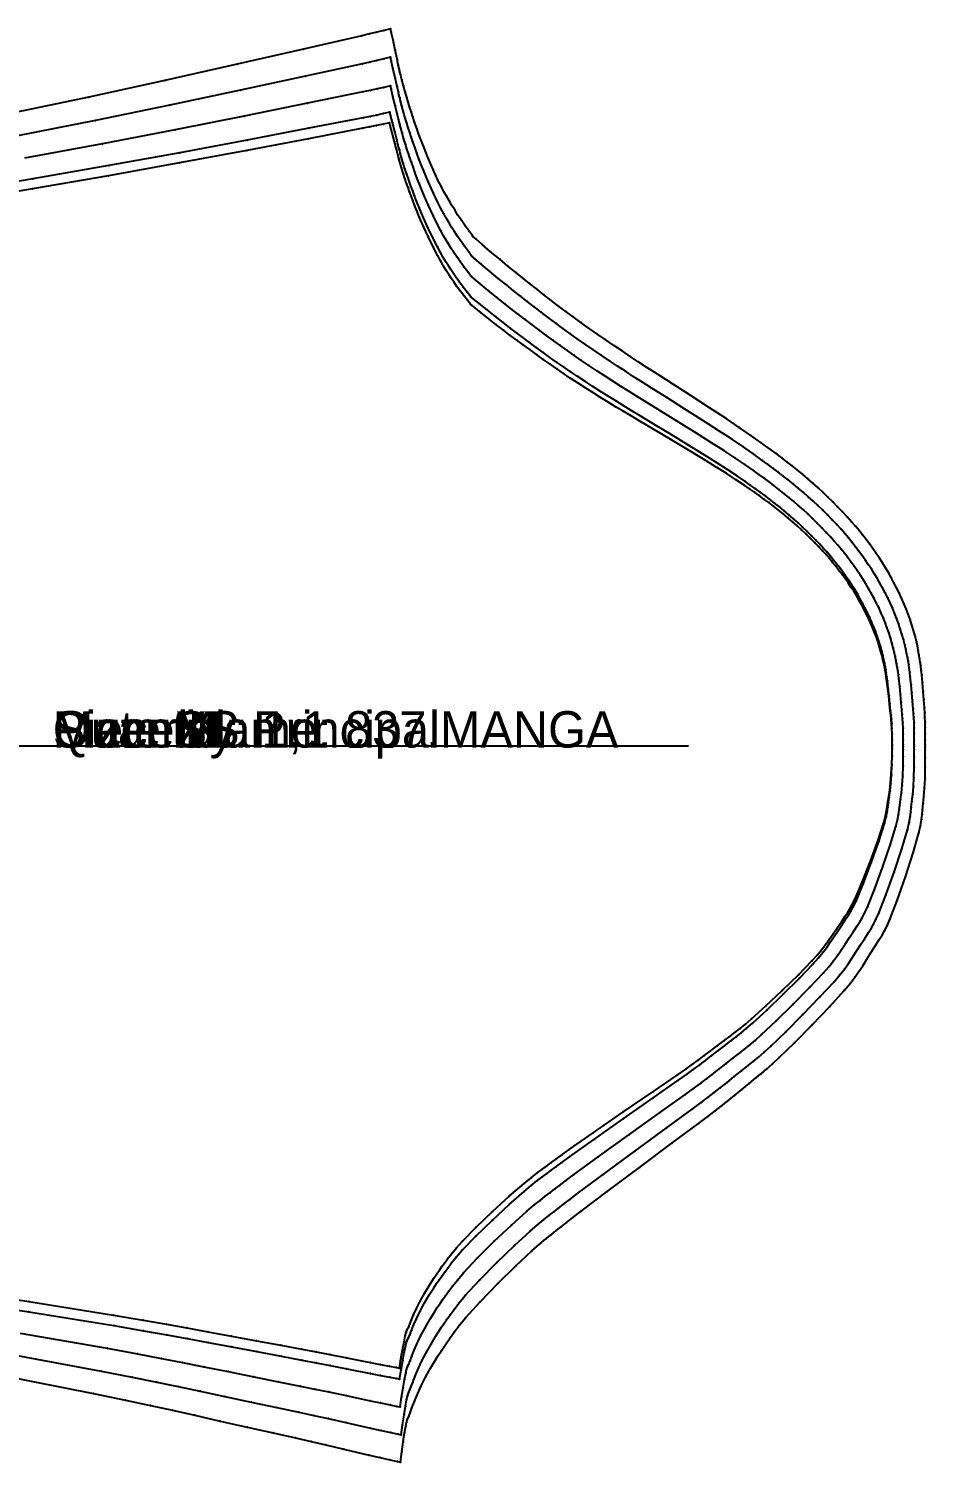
# Model space of a CAD drawing. Extents: x 50 to 2594, y 47 to 2136.
# Drawn here: x 2306.9 to 2553.1, y 680.1 to 1074 of the extents above; entities that cross this region are included whole.
import ezdxf

# ---------------------------------------------------------------- set-up
doc = ezdxf.new("R2010")
doc.units = 0

# ---------------------------------------------------------------- blocks, each defined once
blk = doc.blocks.new('837.MANGA_XS')
at = {"layer": '1'}
blk.add_lwpolyline([(2278.139, 728.757), (2306.879, 724.281), (2330.167, 720.546), (2338.339, 719.177), (2344.75, 718.055), (2350.342, 717.035), (2356.053, 715.973), (2362.553, 714.767), (2369.457, 713.49), (2376.109, 712.257), (2381.856, 711.184), (2385.79, 710.438), (2389.577, 709.705), (2394.209, 708.799), (2400.678, 707.534), (2403.422, 706.998), (2406.001, 706.494), (2407.915, 706.121), (2408.664, 705.975), (2409.113, 708.547), (2409.551, 711.017), (2409.955, 713.183), (2410.302, 714.844), (2410.534, 715.74), (2410.735, 716.315), (2410.928, 716.734), (2411.136, 717.155), (2411.518, 718.041), (2411.996, 719.224), (2412.582, 720.634), (2413.283, 722.2), (2414.399, 724.419), (2415.642, 726.662), (2416.919, 728.8), (2418.133, 730.705), (2418.926, 731.878), (2419.663, 732.921), (2420.37, 733.892), (2421.073, 734.848), (2421.985, 736.087), (2423.036, 737.459), (2424.33, 739.03), (2425.971, 740.867), (2429.739, 744.72), (2434.235, 749.016), (2438.834, 753.205), (2442.914, 756.736), (2444.827, 758.295), (2446.437, 759.544), (2447.824, 760.576), (2449.068, 761.486), (2450.266, 762.374), (2451.587, 763.353), (2453.217, 764.544), (2455.344, 766.065), (2461.909, 770.649), (2470.075, 776.278), (2478.278, 781.913), (2484.954, 786.517), (2487.31, 788.161), (2489.147, 789.466), (2490.72, 790.61), (2492.286, 791.773), (2494.036, 793.087), (2495.907, 794.499), (2497.769, 795.906), (2499.496, 797.207), (2500.895, 798.261), (2502.239, 799.301), (2503.692, 800.483), (2505.42, 801.969), (2509.306, 805.49), (2513.823, 809.749), (2518.271, 814.09), (2521.951, 817.859), (2523.498, 819.563), (2524.711, 821.013), (2525.743, 822.366), (2526.745, 823.776), (2527.835, 825.352), (2528.969, 827.014), (2530.067, 828.632), (2531.051, 830.079), (2531.762, 831.131), (2532.411, 832.16), (2533.075, 833.359), (2533.836, 834.924), (2535.795, 839.502), (2538.041, 845.252), (2540.157, 851.094), (2541.723, 855.947), (2542.194, 857.73), (2542.49, 859.15), (2542.685, 860.372), (2542.851, 861.56), (2543.077, 863.071), (2543.33, 864.809), (2543.575, 866.823), (2543.78, 869.167), (2543.92, 871.815), (2544.002, 874.337), (2544.04, 876.224), (2544.05, 876.967), (2544.041, 877.445), (2544.015, 878.643), (2543.974, 880.211), (2543.916, 881.797), (2543.843, 883.13), (2543.752, 884.277), (2543.642, 885.385), (2543.509, 886.602), (2543.302, 888.499), (2543.068, 890.619), (2542.82, 892.751), (2542.574, 894.685), (2542.406, 895.842), (2542.24, 896.856), (2542.07, 897.788), (2541.89, 898.701), (2541.692, 899.659), (2541.471, 900.66), (2541.223, 901.704), (2540.94, 902.79), (2540.564, 904.098), (2540.141, 905.441), (2539.678, 906.798), (2539.182, 908.144), (2538.657, 909.463), (2538.105, 910.756), (2537.524, 912.031), (2536.914, 913.293), (2536.271, 914.551), (2535.601, 915.799), (2534.904, 917.034), (2534.184, 918.252), (2533.447, 919.444), (2532.688, 920.618), (2531.905, 921.777), (2531.098, 922.925), (2530.264, 924.067), (2529.408, 925.197), (2528.536, 926.308), (2527.652, 927.397), (2526.76, 928.461), (2525.848, 929.51), (2524.906, 930.557), (2523.92, 931.616), (2522.784, 932.793), (2521.599, 933.982), (2520.378, 935.167), (2519.14, 936.331), (2517.9, 937.458), (2516.651, 938.556), (2515.386, 939.632), (2514.098, 940.695), (2512.781, 941.751), (2511.45, 942.792), (2510.118, 943.808), (2508.802, 944.791), (2507.51, 945.736), (2506.202, 946.67), (2504.833, 947.623), (2503.357, 948.628), (2501.027, 950.175), (2498.391, 951.882), (2495.447, 953.743), (2492.192, 955.756), (2487.778, 958.428), (2483.192, 961.162), (2478.74, 963.796), (2474.73, 966.166), (2472.291, 967.615), (2470.107, 968.924), (2468.06, 970.164), (2466.029, 971.409), (2463.937, 972.707), (2461.791, 974.054), (2459.641, 975.423), (2457.536, 976.786), (2455.611, 978.054), (2453.742, 979.311), (2451.899, 980.572), (2450.054, 981.856), (2448.183, 983.177), (2446.31, 984.516), (2444.462, 985.849), (2442.666, 987.155), (2440.904, 988.447), (2439.128, 989.764), (2437.246, 991.186), (2435.162, 992.789), (2432.863, 994.583), (2430.693, 996.293), (2429.078, 997.572), (2428.445, 998.075), (2428.143, 998.451), (2427.377, 999.414), (2426.357, 1000.715), (2425.292, 1002.108), (2424.398, 1003.329), (2423.614, 1004.448), (2422.904, 1005.504), (2422.23, 1006.536), (2421.525, 1007.634), (2420.799, 1008.807), (2420.032, 1010.114), (2419.204, 1011.614), (2417.918, 1014.121), (2416.575, 1016.902), (2415.28, 1019.724), (2414.135, 1022.353), (2413.449, 1024.024), (2412.865, 1025.516), (2412.354, 1026.874), (2411.884, 1028.142), (2411.475, 1029.243), (2411.065, 1030.359), (2410.644, 1031.543), (2410.204, 1032.846), (2409.728, 1034.337), (2409.273, 1035.817), (2408.889, 1037.092), (2408.63, 1037.967), (2408.529, 1038.313), (2408.433, 1038.675), (2408.248, 1039.395), (2407.882, 1040.816), (2407.317, 1042.991), (2406.685, 1045.421), (2406.171, 1047.398), (2405.958, 1048.214), (2404.228, 1047.817), (2402.421, 1047.435), (2400.542, 1047.058), (2398.601, 1046.68), (2383.719, 1043.81), (2366.745, 1040.587), (2348.252, 1037.151), (2328.81, 1033.645), (2307.949, 1030.019), (2287.487, 1026.578)], dxfattribs=at)
at = {"layer": '2'}
for p in [(2405.958, 1048.214), (2428.445, 998.075), (2544.05, 876.967), (2408.664, 705.975)]:
    blk.add_point(p, dxfattribs=at)
at = {"layer": '3'}
for p in [(2398.601, 1046.68), (2400.542, 1047.058), (2402.421, 1047.435), (2404.228, 1047.817), (2406.171, 1047.398), (2406.685, 1045.421), (2366.745, 1040.587), (2383.719, 1043.81), (2407.317, 1042.991), (2407.882, 1040.816), (2348.252, 1037.151), (2408.248, 1039.395), (2408.433, 1038.675), (2408.529, 1038.313), (2408.63, 1037.967), (2408.889, 1037.092), (2328.81, 1033.645), (2409.273, 1035.817), (2409.728, 1034.337), (2410.204, 1032.846), (2307.949, 1030.019), (2410.644, 1031.543), (2411.065, 1030.359), (2411.475, 1029.243), (2411.884, 1028.142), (2412.354, 1026.874), (2412.865, 1025.516), (2413.449, 1024.024), (2414.135, 1022.353), (2415.28, 1019.724), (2416.575, 1016.902), (2417.918, 1014.121), (2419.204, 1011.614), (2420.032, 1010.114), (2420.799, 1008.807), (2421.525, 1007.634), (2422.23, 1006.536), (2422.904, 1005.504), (2423.614, 1004.448), (2424.398, 1003.329), (2425.292, 1002.108), (2426.357, 1000.715), (2427.377, 999.414), (2428.143, 998.451), (2429.078, 997.572), (2430.693, 996.293), (2432.863, 994.583), (2435.162, 992.789), (2437.246, 991.186), (2439.128, 989.764), (2440.904, 988.447), (2442.666, 987.155), (2444.462, 985.849), (2446.31, 984.516), (2448.183, 983.177), (2450.054, 981.856), (2451.899, 980.572), (2453.742, 979.311), (2455.611, 978.054), (2457.536, 976.786), (2459.641, 975.423), (2461.791, 974.054), (2463.937, 972.707), (2466.029, 971.409), (2468.06, 970.164), (2470.107, 968.924), (2472.291, 967.615), (2474.73, 966.166), (2478.74, 963.796), (2483.192, 961.162), (2487.778, 958.428), (2492.192, 955.756), (2495.447, 953.743), (2498.391, 951.882), (2501.027, 950.175), (2503.357, 948.628), (2504.833, 947.623), (2506.202, 946.67), (2507.51, 945.736), (2508.802, 944.791), (2510.118, 943.808), (2511.45, 942.792), (2512.781, 941.751), (2514.098, 940.695), (2515.386, 939.632), (2516.651, 938.556), (2517.9, 937.458), (2519.14, 936.331), (2520.378, 935.167), (2521.599, 933.982), (2522.784, 932.793), (2523.92, 931.616), (2524.906, 930.557), (2525.848, 929.51), (2526.76, 928.461), (2527.652, 927.397), (2528.536, 926.308), (2529.408, 925.197), (2530.264, 924.067), (2531.098, 922.925), (2531.905, 921.777), (2532.688, 920.618), (2533.447, 919.444), (2534.184, 918.252), (2534.904, 917.034), (2535.601, 915.799), (2536.271, 914.551), (2536.914, 913.293), (2537.524, 912.031), (2538.105, 910.756), (2538.657, 909.463), (2539.182, 908.144), (2539.678, 906.798), (2540.141, 905.441), (2540.564, 904.098), (2540.94, 902.79), (2541.223, 901.704), (2541.471, 900.66), (2541.692, 899.659), (2541.89, 898.701), (2542.07, 897.788), (2542.24, 896.856), (2542.406, 895.842), (2542.574, 894.685), (2542.82, 892.751), (2543.068, 890.619), (2543.302, 888.499), (2543.509, 886.602), (2543.642, 885.385), (2543.752, 884.277), (2543.843, 883.13), (2543.916, 881.797), (2543.974, 880.211), (2544.015, 878.643), (2544.04, 876.224), (2544.041, 877.445), (2543.92, 871.815), (2544.002, 874.337), (2543.575, 866.823), (2543.78, 869.167), (2543.077, 863.071), (2543.33, 864.809), (2542.49, 859.15), (2542.685, 860.372), (2542.851, 861.56), (2541.723, 855.947), (2542.194, 857.73), (2540.157, 851.094), (2538.041, 845.252), (2535.795, 839.502), (2532.411, 832.16), (2533.075, 833.359), (2533.836, 834.924), (2530.067, 828.632), (2531.051, 830.079), (2531.762, 831.131), (2526.745, 823.776), (2527.835, 825.352), (2528.969, 827.014), (2523.498, 819.563), (2524.711, 821.013), (2525.743, 822.366), (2521.951, 817.859), (2518.271, 814.09), (2513.823, 809.749), (2509.306, 805.49), (2503.692, 800.483), (2505.42, 801.969), (2497.769, 795.906), (2499.496, 797.207), (2500.895, 798.261), (2502.239, 799.301), (2494.036, 793.087), (2495.907, 794.499), (2487.31, 788.161), (2489.147, 789.466), (2490.72, 790.61), (2492.286, 791.773), (2484.954, 786.517), (2478.278, 781.913), (2470.075, 776.278), (2461.909, 770.649), (2453.217, 764.544), (2455.344, 766.065), (2447.824, 760.576), (2449.068, 761.486), (2450.266, 762.374), (2451.587, 763.353), (2442.914, 756.736), (2444.827, 758.295), (2446.437, 759.544), (2438.834, 753.205), (2434.235, 749.016), (2429.739, 744.72), (2425.971, 740.867), (2423.036, 737.459), (2424.33, 739.03), (2419.663, 732.921), (2420.37, 733.892), (2421.073, 734.848), (2421.985, 736.087), (2418.133, 730.705), (2418.926, 731.878), (2415.642, 726.662), (2416.919, 728.8), (2306.879, 724.281), (2413.283, 722.2), (2414.399, 724.419), (2330.167, 720.546), (2338.339, 719.177), (2344.75, 718.055), (2350.342, 717.035), (2411.136, 717.155), (2411.518, 718.041), (2411.996, 719.224), (2412.582, 720.634), (2356.053, 715.973), (2362.553, 714.767), (2369.457, 713.49), (2409.955, 713.183), (2410.302, 714.844), (2410.534, 715.74), (2410.735, 716.315), (2410.928, 716.734), (2376.109, 712.257), (2381.856, 711.184), (2385.79, 710.438), (2389.577, 709.705), (2409.551, 711.017), (2394.209, 708.799), (2400.678, 707.534), (2403.422, 706.998), (2406.001, 706.494), (2407.915, 706.121), (2409.113, 708.547)]:
    blk.add_point(p, dxfattribs=at)
at = {"layer": '4'}
for p in [(2428.445, 998.075, 5), (2544.05, 876.967, 5)]:
    blk.add_point(p, dxfattribs=at)
at = {"layer": '7'}
blk.add_line((2140.733, 877), (2486.433, 877), dxfattribs=at)
at = {"layer": '1'}
for s in ['Size: XS', 'Quantity: 1,1', 'Piece Name: 837.MANGA', 'Material: Principal']:
    blk.add_text(s, height=10, dxfattribs=at).set_placement((2313.5, 876.5))
blk = doc.blocks.new('837.MANGA_S')
at = {"layer": '1'}
blk.add_lwpolyline([(2278.187, 725.956), (2306.934, 721.43), (2330.228, 717.655), (2338.402, 716.272), (2344.816, 715.138), (2350.408, 714.109), (2356.121, 713.036), (2362.622, 711.819), (2369.527, 710.53), (2376.181, 709.286), (2381.93, 708.203), (2385.864, 707.449), (2389.652, 706.71), (2394.284, 705.796), (2400.755, 704.519), (2403.499, 703.978), (2406.079, 703.47), (2407.993, 703.093), (2408.743, 702.946), (2409.174, 705.549), (2409.595, 708.048), (2409.984, 710.24), (2410.32, 711.922), (2410.547, 712.829), (2410.745, 713.412), (2410.936, 713.836), (2411.143, 714.264), (2411.521, 715.163), (2411.994, 716.362), (2412.574, 717.792), (2413.269, 719.38), (2414.376, 721.632), (2415.614, 723.909), (2416.885, 726.081), (2418.095, 728.016), (2418.886, 729.208), (2419.621, 730.268), (2420.327, 731.255), (2421.03, 732.227), (2421.941, 733.488), (2422.991, 734.883), (2424.284, 736.482), (2425.926, 738.352), (2429.7, 742.277), (2434.205, 746.657), (2438.816, 750.93), (2442.908, 754.533), (2444.827, 756.125), (2446.443, 757.401), (2447.836, 758.456), (2449.084, 759.387), (2450.287, 760.294), (2451.613, 761.295), (2453.25, 762.512), (2455.386, 764.068), (2461.98, 768.756), (2470.181, 774.514), (2478.42, 780.28), (2485.127, 784.989), (2487.492, 786.671), (2489.337, 788.006), (2490.917, 789.175), (2492.489, 790.364), (2494.246, 791.707), (2496.124, 793.15), (2497.993, 794.588), (2499.726, 795.918), (2501.131, 796.995), (2502.48, 798.057), (2503.938, 799.264), (2505.671, 800.78), (2509.567, 804.372), (2514.093, 808.714), (2518.55, 813.14), (2522.236, 816.98), (2523.785, 818.714), (2524.997, 820.191), (2526.028, 821.566), (2527.028, 823), (2528.115, 824.602), (2529.247, 826.29), (2530.343, 827.935), (2531.324, 829.406), (2532.034, 830.475), (2532.68, 831.52), (2533.341, 832.737), (2534.096, 834.325), (2536.035, 838.968), (2538.255, 844.798), (2540.342, 850.719), (2541.883, 855.636), (2542.342, 857.442), (2542.63, 858.879), (2542.816, 860.115), (2542.973, 861.317), (2543.189, 862.846), (2543.429, 864.604), (2543.659, 866.641), (2543.846, 869.012), (2543.965, 871.688), (2544.026, 874.237), (2544.048, 876.144), (2544.051, 876.895), (2544.046, 877.377), (2544.031, 878.589), (2544.003, 880.174), (2543.959, 881.776), (2543.897, 883.124), (2543.816, 884.284), (2543.714, 885.405), (2543.591, 886.636), (2543.399, 888.555), (2543.181, 890.699), (2542.95, 892.855), (2542.718, 894.812), (2542.559, 895.982), (2542.4, 897.009), (2542.237, 897.952), (2542.064, 898.876), (2541.872, 899.846), (2541.658, 900.86), (2541.416, 901.917), (2541.14, 903.017), (2540.772, 904.342), (2540.357, 905.703), (2539.901, 907.078), (2539.411, 908.443), (2538.893, 909.781), (2538.347, 911.092), (2537.771, 912.386), (2537.166, 913.666), (2536.528, 914.943), (2535.861, 916.211), (2535.169, 917.465), (2534.452, 918.702), (2533.718, 919.913), (2532.961, 921.106), (2532.181, 922.285), (2531.376, 923.452), (2530.543, 924.614), (2529.688, 925.763), (2528.817, 926.894), (2527.933, 928.002), (2527.041, 929.085), (2526.13, 930.153), (2525.187, 931.22), (2524.2, 932.298), (2523.063, 933.498), (2521.876, 934.711), (2520.653, 935.919), (2519.413, 937.106), (2518.17, 938.256), (2516.917, 939.377), (2515.649, 940.476), (2514.357, 941.561), (2513.036, 942.64), (2511.7, 943.704), (2510.363, 944.743), (2509.042, 945.748), (2507.745, 946.715), (2506.432, 947.67), (2505.057, 948.646), (2503.574, 949.674), (2501.234, 951.259), (2498.585, 953.007), (2495.627, 954.914), (2492.356, 956.978), (2487.92, 959.717), (2483.31, 962.521), (2478.835, 965.223), (2474.804, 967.654), (2472.352, 969.14), (2470.157, 970.482), (2468.099, 971.754), (2466.059, 973.03), (2463.956, 974.36), (2461.8, 975.741), (2459.64, 977.143), (2457.524, 978.539), (2455.591, 979.839), (2453.713, 981.125), (2451.862, 982.417), (2450.01, 983.731), (2448.131, 985.082), (2446.25, 986.452), (2444.395, 987.816), (2442.592, 989.151), (2440.822, 990.472), (2439.04, 991.82), (2437.151, 993.273), (2435.059, 994.911), (2432.752, 996.746), (2430.575, 998.493), (2428.955, 999.8), (2428.32, 1000.314), (2428.018, 1000.696), (2427.253, 1001.673), (2426.235, 1002.996), (2425.173, 1004.41), (2424.28, 1005.65), (2423.499, 1006.786), (2422.792, 1007.858), (2422.121, 1008.904), (2421.419, 1010.019), (2420.696, 1011.209), (2419.933, 1012.534), (2419.111, 1014.055), (2417.834, 1016.596), (2416.503, 1019.414), (2415.22, 1022.272), (2414.088, 1024.935), (2413.41, 1026.627), (2412.834, 1028.138), (2412.329, 1029.513), (2411.866, 1030.797), (2411.463, 1031.911), (2411.058, 1033.04), (2410.645, 1034.238), (2410.212, 1035.558), (2409.744, 1037.066), (2409.297, 1038.563), (2408.921, 1039.853), (2408.667, 1040.739), (2408.569, 1041.089), (2408.474, 1041.455), (2408.294, 1042.183), (2407.936, 1043.62), (2407.386, 1045.819), (2406.769, 1048.277), (2406.266, 1050.276), (2406.059, 1051.102), (2404.329, 1050.703), (2402.52, 1050.318), (2400.642, 1049.939), (2398.7, 1049.558), (2383.813, 1046.669), (2366.834, 1043.423), (2348.334, 1039.964), (2328.886, 1036.432), (2308.019, 1032.78), (2287.549, 1029.313)], dxfattribs=at)
at = {"layer": '2'}
for p in [(2406.059, 1051.102), (2428.32, 1000.314), (2544.051, 876.895), (2408.743, 702.946)]:
    blk.add_point(p, dxfattribs=at)
at = {"layer": '3'}
for p in [(2398.7, 1049.558), (2400.642, 1049.939), (2402.52, 1050.318), (2404.329, 1050.703), (2406.266, 1050.276), (2406.769, 1048.277), (2383.813, 1046.669), (2407.386, 1045.819), (2366.834, 1043.423), (2407.936, 1043.62), (2408.294, 1042.183), (2408.474, 1041.455), (2408.569, 1041.089), (2408.667, 1040.739), (2328.886, 1036.432), (2348.334, 1039.964), (2408.921, 1039.853), (2409.297, 1038.563), (2409.744, 1037.066), (2308.019, 1032.78), (2410.212, 1035.558), (2410.645, 1034.238), (2411.058, 1033.04), (2411.463, 1031.911), (2411.866, 1030.797), (2412.329, 1029.513), (2412.834, 1028.138), (2413.41, 1026.627), (2414.088, 1024.935), (2415.22, 1022.272), (2416.503, 1019.414), (2417.834, 1016.596), (2419.111, 1014.055), (2419.933, 1012.534), (2420.696, 1011.209), (2421.419, 1010.019), (2422.121, 1008.904), (2422.792, 1007.858), (2423.499, 1006.786), (2424.28, 1005.65), (2425.173, 1004.41), (2426.235, 1002.996), (2427.253, 1001.673), (2428.018, 1000.696), (2428.955, 999.8), (2430.575, 998.493), (2432.752, 996.746), (2435.059, 994.911), (2437.151, 993.273), (2439.04, 991.82), (2440.822, 990.472), (2442.592, 989.151), (2444.395, 987.816), (2446.25, 986.452), (2448.131, 985.082), (2450.01, 983.731), (2451.862, 982.417), (2453.713, 981.125), (2455.591, 979.839), (2457.524, 978.539), (2459.64, 977.143), (2461.8, 975.741), (2463.956, 974.36), (2466.059, 973.03), (2468.099, 971.754), (2470.157, 970.482), (2472.352, 969.14), (2474.804, 967.654), (2478.835, 965.223), (2483.31, 962.521), (2487.92, 959.717), (2492.356, 956.978), (2495.627, 954.914), (2498.585, 953.007), (2501.234, 951.259), (2503.574, 949.674), (2505.057, 948.646), (2506.432, 947.67), (2507.745, 946.715), (2509.042, 945.748), (2510.363, 944.743), (2511.7, 943.704), (2513.036, 942.64), (2514.357, 941.561), (2515.649, 940.476), (2516.917, 939.377), (2518.17, 938.256), (2519.413, 937.106), (2520.653, 935.919), (2521.876, 934.711), (2523.063, 933.498), (2524.2, 932.298), (2525.187, 931.22), (2526.13, 930.153), (2527.041, 929.085), (2527.933, 928.002), (2528.817, 926.894), (2529.688, 925.763), (2530.543, 924.614), (2531.376, 923.452), (2532.181, 922.285), (2532.961, 921.106), (2533.718, 919.913), (2534.452, 918.702), (2535.169, 917.465), (2535.861, 916.211), (2536.528, 914.943), (2537.166, 913.666), (2537.771, 912.386), (2538.347, 911.092), (2538.893, 909.781), (2539.411, 908.443), (2539.901, 907.078), (2540.357, 905.703), (2540.772, 904.342), (2541.14, 903.017), (2541.416, 901.917), (2541.658, 900.86), (2541.872, 899.846), (2542.064, 898.876), (2542.237, 897.952), (2542.4, 897.009), (2542.559, 895.982), (2542.718, 894.812), (2542.95, 892.855), (2543.181, 890.699), (2543.399, 888.555), (2543.591, 886.636), (2543.714, 885.405), (2543.816, 884.284), (2543.897, 883.124), (2543.959, 881.776), (2544.003, 880.174), (2544.031, 878.589), (2544.046, 877.377), (2544.048, 876.144), (2543.965, 871.688), (2544.026, 874.237), (2543.846, 869.012), (2543.189, 862.846), (2543.429, 864.604), (2543.659, 866.641), (2542.63, 858.879), (2542.816, 860.115), (2542.973, 861.317), (2541.883, 855.636), (2542.342, 857.442), (2540.342, 850.719), (2538.255, 844.798), (2536.035, 838.968), (2532.68, 831.52), (2533.341, 832.737), (2534.096, 834.325), (2530.343, 827.935), (2531.324, 829.406), (2532.034, 830.475), (2528.115, 824.602), (2529.247, 826.29), (2524.997, 820.191), (2526.028, 821.566), (2527.028, 823), (2522.236, 816.98), (2523.785, 818.714), (2518.55, 813.14), (2514.093, 808.714), (2509.567, 804.372), (2505.671, 800.78), (2499.726, 795.918), (2501.131, 796.995), (2502.48, 798.057), (2503.938, 799.264), (2496.124, 793.15), (2497.993, 794.588), (2489.337, 788.006), (2490.917, 789.175), (2492.489, 790.364), (2494.246, 791.707), (2485.127, 784.989), (2487.492, 786.671), (2478.42, 780.28), (2470.181, 774.514), (2461.98, 768.756), (2451.613, 761.295), (2453.25, 762.512), (2455.386, 764.068), (2446.443, 757.401), (2447.836, 758.456), (2449.084, 759.387), (2450.287, 760.294), (2442.908, 754.533), (2444.827, 756.125), (2438.816, 750.93), (2434.205, 746.657), (2429.7, 742.277), (2425.926, 738.352), (2421.941, 733.488), (2422.991, 734.883), (2424.284, 736.482), (2418.886, 729.208), (2419.621, 730.268), (2420.327, 731.255), (2421.03, 732.227), (2416.885, 726.081), (2418.095, 728.016), (2306.934, 721.43), (2414.376, 721.632), (2415.614, 723.909), (2330.228, 717.655), (2412.574, 717.792), (2413.269, 719.38), (2338.402, 716.272), (2344.816, 715.138), (2350.408, 714.109), (2410.745, 713.412), (2410.936, 713.836), (2411.143, 714.264), (2411.521, 715.163), (2411.994, 716.362), (2356.121, 713.036), (2362.622, 711.819), (2369.527, 710.53), (2376.181, 709.286), (2409.984, 710.24), (2410.32, 711.922), (2410.547, 712.829), (2381.93, 708.203), (2385.864, 707.449), (2389.652, 706.71), (2394.284, 705.796), (2409.174, 705.549), (2409.595, 708.048), (2400.755, 704.519), (2403.499, 703.978), (2406.079, 703.47), (2407.993, 703.093)]:
    blk.add_point(p, dxfattribs=at)
at = {"layer": '4'}
for p in [(2428.32, 1000.314, 5), (2544.051, 876.895, 5)]:
    blk.add_point(p, dxfattribs=at)
at = {"layer": '7'}
blk.add_line((2140.733, 877), (2486.433, 877), dxfattribs=at)
at = {"layer": '1'}
for s in ['Size: S', 'Quantity: 1,1', 'Piece Name: 837.MANGA', 'Material: Principal']:
    blk.add_text(s, height=10, dxfattribs=at).set_placement((2313.5, 876.5))
blk = doc.blocks.new('837.MANGA_M')
at = {"layer": '1'}
blk.add_lwpolyline([(2304.545, 715.598), (2328.42, 711.424), (2336.797, 709.899), (2343.369, 708.654), (2349.1, 707.525), (2354.953, 706.35), (2361.614, 705.018), (2368.689, 703.606), (2375.507, 702.243), (2381.397, 701.057), (2385.428, 700.233), (2389.309, 699.425), (2394.055, 698.427), (2400.684, 697.033), (2403.495, 696.443), (2406.138, 695.888), (2408.099, 695.477), (2408.867, 695.316), (2409.286, 698.015), (2409.695, 700.606), (2410.074, 702.879), (2410.403, 704.623), (2410.628, 705.564), (2410.827, 706.17), (2411.02, 706.612), (2411.23, 707.057), (2411.612, 707.99), (2412.089, 709.237), (2412.673, 710.723), (2413.376, 712.374), (2414.498, 714.717), (2415.754, 717.087), (2417.046, 719.348), (2418.278, 721.364), (2419.084, 722.607), (2419.834, 723.712), (2420.554, 724.741), (2421.271, 725.755), (2422.2, 727.069), (2423.272, 728.525), (2424.593, 730.193), (2426.273, 732.147), (2430.137, 736.25), (2434.753, 740.832), (2439.48, 745.304), (2443.676, 749.077), (2445.646, 750.745), (2447.305, 752.082), (2448.735, 753.189), (2450.017, 754.166), (2451.252, 755.118), (2452.614, 756.169), (2454.295, 757.446), (2456.489, 759.079), (2463.264, 764.003), (2471.691, 770.05), (2480.157, 776.106), (2487.048, 781.053), (2489.478, 782.819), (2491.373, 784.219), (2492.996, 785.447), (2494.61, 786.694), (2496.414, 788.104), (2498.342, 789.616), (2500.262, 791.125), (2502.042, 792.52), (2503.484, 793.65), (2504.869, 794.763), (2506.365, 796.029), (2508.143, 797.617), (2512.136, 801.376), (2516.775, 805.919), (2521.34, 810.547), (2525.114, 814.561), (2526.698, 816.373), (2527.938, 817.914), (2528.989, 819.349), (2530.01, 820.843), (2531.118, 822.514), (2532.271, 824.273), (2533.388, 825.987), (2534.388, 827.52), (2535.111, 828.635), (2535.768, 829.723), (2536.439, 830.99), (2537.204, 832.641), (2539.161, 837.468), (2541.396, 843.526), (2543.493, 849.676), (2545.035, 854.782), (2545.491, 856.656), (2545.773, 858.147), (2545.953, 859.429), (2546.103, 860.674), (2546.31, 862.259), (2546.539, 864.081), (2546.755, 866.192), (2546.923, 868.648), (2547.018, 871.419), (2547.053, 874.058), (2547.056, 876.032), (2547.051, 876.809), (2547.051, 877.309), (2547.049, 878.564), (2547.036, 880.205), (2547.008, 881.864), (2546.958, 883.261), (2546.886, 884.462), (2546.793, 885.624), (2546.678, 886.9), (2546.5, 888.889), (2546.297, 891.111), (2546.081, 893.346), (2545.861, 895.374), (2545.709, 896.588), (2545.556, 897.652), (2545.397, 898.631), (2545.227, 899.589), (2545.039, 900.596), (2544.828, 901.648), (2544.589, 902.744), (2544.315, 903.886), (2543.948, 905.263), (2543.533, 906.676), (2543.075, 908.104), (2542.583, 909.523), (2542.06, 910.913), (2541.509, 912.277), (2540.926, 913.622), (2540.313, 914.955), (2539.666, 916.284), (2538.989, 917.603), (2538.286, 918.909), (2537.557, 920.198), (2536.809, 921.459), (2536.038, 922.703), (2535.243, 923.931), (2534.422, 925.148), (2533.572, 926.36), (2532.699, 927.559), (2531.809, 928.739), (2530.906, 929.896), (2529.994, 931.026), (2529.062, 932.142), (2528.097, 933.257), (2527.086, 934.384), (2525.922, 935.638), (2524.705, 936.906), (2523.453, 938.17), (2522.18, 939.413), (2520.906, 940.616), (2519.621, 941.79), (2518.319, 942.942), (2516.993, 944.079), (2515.637, 945.21), (2514.265, 946.326), (2512.892, 947.416), (2511.535, 948.471), (2510.202, 949.485), (2508.852, 950.488), (2507.439, 951.513), (2505.915, 952.593), (2503.508, 954.259), (2500.785, 956.097), (2497.742, 958.104), (2494.378, 960.275), (2489.813, 963.158), (2485.07, 966.11), (2480.465, 968.955), (2476.318, 971.515), (2473.795, 973.08), (2471.537, 974.492), (2469.419, 975.831), (2467.32, 977.174), (2465.157, 978.574), (2462.94, 980.026), (2460.718, 981.501), (2458.542, 982.969), (2456.555, 984.335), (2454.624, 985.687), (2452.721, 987.044), (2450.817, 988.424), (2448.886, 989.843), (2446.953, 991.281), (2445.047, 992.713), (2443.194, 994.115), (2441.376, 995.502), (2439.545, 996.916), (2437.605, 998.44), (2435.456, 1000.159), (2433.087, 1002.083), (2430.851, 1003.915), (2429.188, 1005.285), (2428.535, 1005.824), (2428.23, 1006.221), (2427.454, 1007.236), (2426.421, 1008.608), (2425.345, 1010.076), (2424.441, 1011.363), (2423.651, 1012.541), (2422.936, 1013.652), (2422.257, 1014.737), (2421.548, 1015.892), (2420.818, 1017.125), (2420.048, 1018.497), (2419.22, 1020.072), (2417.936, 1022.701), (2416.599, 1025.617), (2415.312, 1028.573), (2414.179, 1031.327), (2413.501, 1033.076), (2412.925, 1034.637), (2412.422, 1036.058), (2411.96, 1037.384), (2411.558, 1038.535), (2411.156, 1039.702), (2410.744, 1040.94), (2410.314, 1042.303), (2409.85, 1043.86), (2409.408, 1045.406), (2409.036, 1046.738), (2408.785, 1047.652), (2408.688, 1048.014), (2408.595, 1048.392), (2408.417, 1049.143), (2408.066, 1050.626), (2407.526, 1052.895), (2406.92, 1055.431), (2406.426, 1057.495), (2406.222, 1058.347), (2404.45, 1057.917), (2402.597, 1057.502), (2400.672, 1057.091), (2398.683, 1056.678), (2383.429, 1053.543), (2366.031, 1050.018), (2347.073, 1046.256), (2327.143, 1042.41), (2305.756, 1038.423)], dxfattribs=at)
at = {"layer": '2'}
for p in [(2406.222, 1058.347), (2428.535, 1005.824), (2547.051, 876.809), (2408.867, 695.316)]:
    blk.add_point(p, dxfattribs=at)
at = {"layer": '3'}
for p in [(2398.683, 1056.678), (2400.672, 1057.091), (2402.597, 1057.502), (2404.45, 1057.917), (2406.426, 1057.495), (2383.429, 1053.543), (2406.92, 1055.431), (2407.526, 1052.895), (2366.031, 1050.018), (2408.066, 1050.626), (2408.417, 1049.143), (2408.595, 1048.392), (2408.688, 1048.014), (2347.073, 1046.256), (2408.785, 1047.652), (2409.036, 1046.738), (2409.408, 1045.406), (2327.143, 1042.41), (2409.85, 1043.86), (2410.314, 1042.303), (2410.744, 1040.94), (2411.156, 1039.702), (2411.558, 1038.535), (2411.96, 1037.384), (2412.422, 1036.058), (2412.925, 1034.637), (2413.501, 1033.076), (2414.179, 1031.327), (2415.312, 1028.573), (2416.599, 1025.617), (2417.936, 1022.701), (2419.22, 1020.072), (2420.048, 1018.497), (2420.818, 1017.125), (2421.548, 1015.892), (2422.257, 1014.737), (2422.936, 1013.652), (2423.651, 1012.541), (2424.441, 1011.363), (2425.345, 1010.076), (2426.421, 1008.608), (2427.454, 1007.236), (2428.23, 1006.221), (2429.188, 1005.285), (2430.851, 1003.915), (2433.087, 1002.083), (2435.456, 1000.159), (2437.605, 998.44), (2439.545, 996.916), (2441.376, 995.502), (2443.194, 994.115), (2445.047, 992.713), (2446.953, 991.281), (2448.886, 989.843), (2450.817, 988.424), (2452.721, 987.044), (2454.624, 985.687), (2456.555, 984.335), (2458.542, 982.969), (2460.718, 981.501), (2462.94, 980.026), (2465.157, 978.574), (2467.32, 977.174), (2469.419, 975.831), (2471.537, 974.492), (2473.795, 973.08), (2476.318, 971.515), (2480.465, 968.955), (2485.07, 966.11), (2489.813, 963.158), (2494.378, 960.275), (2497.742, 958.104), (2500.785, 956.097), (2503.508, 954.259), (2505.915, 952.593), (2507.439, 951.513), (2508.852, 950.488), (2510.202, 949.485), (2511.535, 948.471), (2512.892, 947.416), (2514.265, 946.326), (2515.637, 945.21), (2516.993, 944.079), (2518.319, 942.942), (2519.621, 941.79), (2520.906, 940.616), (2522.18, 939.413), (2523.453, 938.17), (2524.705, 936.906), (2525.922, 935.638), (2527.086, 934.384), (2528.097, 933.257), (2529.062, 932.142), (2529.994, 931.026), (2530.906, 929.896), (2531.809, 928.739), (2532.699, 927.559), (2533.572, 926.36), (2534.422, 925.148), (2535.243, 923.931), (2536.038, 922.703), (2536.809, 921.459), (2537.557, 920.198), (2538.286, 918.909), (2538.989, 917.603), (2539.666, 916.284), (2540.313, 914.955), (2540.926, 913.622), (2541.509, 912.277), (2542.06, 910.913), (2542.583, 909.523), (2543.075, 908.104), (2543.533, 906.676), (2543.948, 905.263), (2544.315, 903.886), (2544.589, 902.744), (2544.828, 901.648), (2545.039, 900.596), (2545.227, 899.589), (2545.397, 898.631), (2545.556, 897.652), (2545.709, 896.588), (2545.861, 895.374), (2546.081, 893.346), (2546.297, 891.111), (2546.5, 888.889), (2546.678, 886.9), (2546.793, 885.624), (2546.886, 884.462), (2546.958, 883.261), (2547.008, 881.864), (2547.036, 880.205), (2547.049, 878.564), (2547.051, 877.309), (2547.056, 876.032), (2547.018, 871.419), (2547.053, 874.058), (2546.923, 868.648), (2546.539, 864.081), (2546.755, 866.192), (2545.953, 859.429), (2546.103, 860.674), (2546.31, 862.259), (2545.491, 856.656), (2545.773, 858.147), (2545.035, 854.782), (2543.493, 849.676), (2541.396, 843.526), (2539.161, 837.468), (2537.204, 832.641), (2534.388, 827.52), (2535.111, 828.635), (2535.768, 829.723), (2536.439, 830.99), (2532.271, 824.273), (2533.388, 825.987), (2530.01, 820.843), (2531.118, 822.514), (2526.698, 816.373), (2527.938, 817.914), (2528.989, 819.349), (2525.114, 814.561), (2521.34, 810.547), (2516.775, 805.919), (2512.136, 801.376), (2506.365, 796.029), (2508.143, 797.617), (2502.042, 792.52), (2503.484, 793.65), (2504.869, 794.763), (2496.414, 788.104), (2498.342, 789.616), (2500.262, 791.125), (2491.373, 784.219), (2492.996, 785.447), (2494.61, 786.694), (2487.048, 781.053), (2489.478, 782.819), (2480.157, 776.106), (2471.691, 770.05), (2463.264, 764.003), (2454.295, 757.446), (2456.489, 759.079), (2448.735, 753.189), (2450.017, 754.166), (2451.252, 755.118), (2452.614, 756.169), (2443.676, 749.077), (2445.646, 750.745), (2447.305, 752.082), (2439.48, 745.304), (2434.753, 740.832), (2430.137, 736.25), (2424.593, 730.193), (2426.273, 732.147), (2421.271, 725.755), (2422.2, 727.069), (2423.272, 728.525), (2418.278, 721.364), (2419.084, 722.607), (2419.834, 723.712), (2420.554, 724.741), (2415.754, 717.087), (2417.046, 719.348), (2414.498, 714.717), (2328.42, 711.424), (2336.797, 709.899), (2412.089, 709.237), (2412.673, 710.723), (2413.376, 712.374), (2343.369, 708.654), (2349.1, 707.525), (2354.953, 706.35), (2410.628, 705.564), (2410.827, 706.17), (2411.02, 706.612), (2411.23, 707.057), (2411.612, 707.99), (2361.614, 705.018), (2368.689, 703.606), (2375.507, 702.243), (2410.074, 702.879), (2410.403, 704.623), (2381.397, 701.057), (2385.428, 700.233), (2389.309, 699.425), (2394.055, 698.427), (2409.286, 698.015), (2409.695, 700.606), (2400.684, 697.033), (2403.495, 696.443), (2406.138, 695.888), (2408.099, 695.477)]:
    blk.add_point(p, dxfattribs=at)
at = {"layer": '4'}
for p in [(2428.535, 1005.824, 5), (2547.051, 876.809, 5)]:
    blk.add_point(p, dxfattribs=at)
at = {"layer": '7'}
blk.add_line((2134.546, 877), (2488.122, 877), dxfattribs=at)
at = {"layer": '1'}
for s in ['Size: M', 'Quantity: 1,1', 'Piece Name: 837.MANGA', 'Material: Principal']:
    blk.add_text(s, height=10, dxfattribs=at).set_placement((2313.5, 876.5))
blk = doc.blocks.new('837.MANGA_L')
at = {"layer": '1'}
blk.add_lwpolyline([(2302.273, 709.744), (2326.741, 705.167), (2335.326, 703.5), (2342.06, 702.141), (2347.931, 700.912), (2353.928, 699.635), (2360.753, 698.185), (2368.002, 696.649), (2374.988, 695.167), (2381.022, 693.877), (2385.152, 692.982), (2389.127, 692.106), (2393.989, 691.024), (2400.78, 689.511), (2403.66, 688.871), (2406.368, 688.269), (2408.377, 687.823), (2409.164, 687.648), (2409.568, 690.443), (2409.963, 693.125), (2410.33, 695.479), (2410.652, 697.285), (2410.875, 698.26), (2411.073, 698.889), (2411.269, 699.347), (2411.481, 699.809), (2411.865, 700.779), (2412.345, 702.072), (2412.933, 703.614), (2413.641, 705.329), (2414.776, 707.762), (2416.049, 710.226), (2417.361, 712.577), (2418.612, 714.674), (2419.432, 715.967), (2420.195, 717.118), (2420.928, 718.189), (2421.658, 719.244), (2422.605, 720.613), (2423.697, 722.129), (2425.045, 723.868), (2426.76, 725.905), (2430.711, 730.187), (2435.433, 734.973), (2440.27, 739.646), (2444.568, 743.591), (2446.585, 745.337), (2448.286, 746.737), (2449.752, 747.896), (2451.067, 748.92), (2452.333, 749.917), (2453.73, 751.017), (2455.454, 752.356), (2457.704, 754.067), (2464.654, 759.229), (2473.3, 765.571), (2481.986, 771.921), (2489.055, 777.108), (2491.549, 778.959), (2493.492, 780.428), (2495.157, 781.714), (2496.812, 783.02), (2498.662, 784.496), (2500.638, 786.081), (2502.606, 787.661), (2504.431, 789.122), (2505.91, 790.305), (2507.329, 791.471), (2508.862, 792.795), (2510.682, 794.455), (2514.77, 798.384), (2519.516, 803.13), (2524.185, 807.962), (2528.043, 812.152), (2529.661, 814.042), (2530.926, 815.648), (2531.997, 817.143), (2533.036, 818.698), (2534.163, 820.436), (2535.336, 822.268), (2536.473, 824.051), (2537.49, 825.647), (2538.225, 826.806), (2538.893, 827.938), (2539.573, 829.255), (2540.346, 830.97), (2542.317, 835.98), (2544.562, 842.265), (2546.664, 848.645), (2548.202, 853.94), (2548.654, 855.882), (2548.93, 857.426), (2549.101, 858.752), (2549.243, 860.042), (2549.44, 861.682), (2549.658, 863.567), (2549.859, 865.752), (2550.006, 868.292), (2550.074, 871.157), (2550.082, 873.886), (2550.064, 875.927), (2550.05, 876.729), (2550.056, 877.246), (2550.065, 878.544), (2550.068, 880.242), (2550.055, 881.958), (2550.018, 883.403), (2549.956, 884.647), (2549.87, 885.849), (2549.765, 887.17), (2549.6, 889.229), (2549.412, 891.529), (2549.21, 893.843), (2549.003, 895.943), (2548.858, 897.2), (2548.71, 898.302), (2548.555, 899.316), (2548.389, 900.309), (2548.204, 901.352), (2547.997, 902.441), (2547.76, 903.578), (2547.488, 904.762), (2547.122, 906.189), (2546.706, 907.655), (2546.247, 909.137), (2545.752, 910.609), (2545.225, 912.052), (2544.668, 913.468), (2544.079, 914.865), (2543.458, 916.25), (2542.802, 917.631), (2542.115, 919.002), (2541.4, 920.359), (2540.659, 921.699), (2539.899, 923.011), (2539.114, 924.305), (2538.303, 925.584), (2537.466, 926.85), (2536.598, 928.112), (2535.708, 929.361), (2534.799, 930.59), (2533.876, 931.795), (2532.944, 932.974), (2531.991, 934.137), (2531.004, 935.3), (2529.97, 936.475), (2528.778, 937.784), (2527.532, 939.108), (2526.249, 940.427), (2524.946, 941.725), (2523.639, 942.983), (2522.322, 944.209), (2520.987, 945.413), (2519.627, 946.603), (2518.235, 947.786), (2516.827, 948.953), (2515.418, 950.094), (2514.025, 951.199), (2512.656, 952.261), (2511.27, 953.312), (2509.819, 954.386), (2508.253, 955.518), (2505.78, 957.265), (2502.981, 959.193), (2499.854, 961.298), (2496.396, 963.577), (2491.704, 966.604), (2486.827, 969.704), (2482.092, 972.692), (2477.827, 975.381), (2475.234, 977.024), (2472.912, 978.508), (2470.736, 979.913), (2468.578, 981.323), (2466.354, 982.792), (2464.075, 984.316), (2461.792, 985.863), (2459.556, 987.403), (2457.514, 988.836), (2455.53, 990.253), (2453.575, 991.675), (2451.62, 993.121), (2449.637, 994.608), (2447.652, 996.115), (2445.694, 997.614), (2443.792, 999.083), (2441.925, 1000.535), (2440.045, 1002.016), (2438.053, 1003.612), (2435.848, 1005.41), (2433.417, 1007.424), (2431.123, 1009.341), (2429.415, 1010.774), (2428.746, 1011.338), (2428.433, 1011.754), (2427.64, 1012.819), (2426.585, 1014.259), (2425.485, 1015.799), (2424.563, 1017.147), (2423.756, 1018.382), (2423.027, 1019.546), (2422.336, 1020.682), (2421.613, 1021.892), (2420.871, 1023.182), (2420.089, 1024.619), (2419.248, 1026.266), (2417.948, 1029.016), (2416.596, 1032.063), (2415.297, 1035.152), (2414.154, 1038.028), (2413.472, 1039.855), (2412.894, 1041.485), (2412.389, 1042.968), (2411.926, 1044.353), (2411.523, 1045.554), (2411.12, 1046.772), (2410.708, 1048.064), (2410.278, 1049.486), (2409.817, 1051.11), (2409.377, 1052.723), (2409.007, 1054.112), (2408.758, 1055.065), (2408.662, 1055.442), (2408.57, 1055.836), (2408.396, 1056.619), (2408.05, 1058.165), (2407.517, 1060.531), (2406.92, 1063.174), (2406.433, 1065.325), (2406.232, 1066.213), (2404.419, 1065.75), (2402.522, 1065.299), (2400.552, 1064.854), (2398.514, 1064.404), (2382.896, 1060.991), (2365.081, 1057.151), (2345.669, 1053.048), (2325.259, 1048.846), (2303.356, 1044.48)], dxfattribs=at)
at = {"layer": '2'}
for p in [(2406.232, 1066.213), (2428.746, 1011.338), (2550.05, 876.729), (2409.164, 687.648)]:
    blk.add_point(p, dxfattribs=at)
at = {"layer": '3'}
for p in [(2398.514, 1064.404), (2400.552, 1064.854), (2402.522, 1065.299), (2404.419, 1065.75), (2406.433, 1065.325), (2382.896, 1060.991), (2406.92, 1063.174), (2407.517, 1060.531), (2365.081, 1057.151), (2408.05, 1058.165), (2408.396, 1056.619), (2408.57, 1055.836), (2345.669, 1053.048), (2408.662, 1055.442), (2408.758, 1055.065), (2409.007, 1054.112), (2409.377, 1052.723), (2325.259, 1048.846), (2409.817, 1051.11), (2410.278, 1049.486), (2410.708, 1048.064), (2411.12, 1046.772), (2411.523, 1045.554), (2411.926, 1044.353), (2412.389, 1042.968), (2412.894, 1041.485), (2413.472, 1039.855), (2414.154, 1038.028), (2415.297, 1035.152), (2416.596, 1032.063), (2417.948, 1029.016), (2419.248, 1026.266), (2420.089, 1024.619), (2420.871, 1023.182), (2421.613, 1021.892), (2422.336, 1020.682), (2423.027, 1019.546), (2423.756, 1018.382), (2424.563, 1017.147), (2425.485, 1015.799), (2426.585, 1014.259), (2427.64, 1012.819), (2428.433, 1011.754), (2429.415, 1010.774), (2431.123, 1009.341), (2433.417, 1007.424), (2435.848, 1005.41), (2438.053, 1003.612), (2440.045, 1002.016), (2441.925, 1000.535), (2443.792, 999.083), (2445.694, 997.614), (2447.652, 996.115), (2449.637, 994.608), (2451.62, 993.121), (2453.575, 991.675), (2455.53, 990.253), (2457.514, 988.836), (2459.556, 987.403), (2461.792, 985.863), (2464.075, 984.316), (2466.354, 982.792), (2468.578, 981.323), (2470.736, 979.913), (2472.912, 978.508), (2475.234, 977.024), (2477.827, 975.381), (2482.092, 972.692), (2486.827, 969.704), (2491.704, 966.604), (2496.396, 963.577), (2499.854, 961.298), (2502.981, 959.193), (2505.78, 957.265), (2508.253, 955.518), (2509.819, 954.386), (2511.27, 953.312), (2512.656, 952.261), (2514.025, 951.199), (2515.418, 950.094), (2516.827, 948.953), (2518.235, 947.786), (2519.627, 946.603), (2520.987, 945.413), (2522.322, 944.209), (2523.639, 942.983), (2524.946, 941.725), (2526.249, 940.427), (2527.532, 939.108), (2528.778, 937.784), (2529.97, 936.475), (2531.004, 935.3), (2531.991, 934.137), (2532.944, 932.974), (2533.876, 931.795), (2534.799, 930.59), (2535.708, 929.361), (2536.598, 928.112), (2537.466, 926.85), (2538.303, 925.584), (2539.114, 924.305), (2539.899, 923.011), (2540.659, 921.699), (2541.4, 920.359), (2542.115, 919.002), (2542.802, 917.631), (2543.458, 916.25), (2544.079, 914.865), (2544.668, 913.468), (2545.225, 912.052), (2545.752, 910.609), (2546.247, 909.137), (2546.706, 907.655), (2547.122, 906.189), (2547.488, 904.762), (2547.76, 903.578), (2547.997, 902.441), (2548.204, 901.352), (2548.389, 900.309), (2548.555, 899.316), (2548.71, 898.302), (2548.858, 897.2), (2549.003, 895.943), (2549.21, 893.843), (2549.412, 891.529), (2549.6, 889.229), (2549.765, 887.17), (2549.87, 885.849), (2549.956, 884.647), (2550.018, 883.403), (2550.055, 881.958), (2550.065, 878.544), (2550.068, 880.242), (2550.056, 877.246), (2550.064, 875.927), (2550.074, 871.157), (2550.082, 873.886), (2550.006, 868.292), (2549.658, 863.567), (2549.859, 865.752), (2549.243, 860.042), (2549.44, 861.682), (2548.654, 855.882), (2548.93, 857.426), (2549.101, 858.752), (2548.202, 853.94), (2546.664, 848.645), (2544.562, 842.265), (2542.317, 835.98), (2538.893, 827.938), (2539.573, 829.255), (2540.346, 830.97), (2536.473, 824.051), (2537.49, 825.647), (2538.225, 826.806), (2534.163, 820.436), (2535.336, 822.268), (2530.926, 815.648), (2531.997, 817.143), (2533.036, 818.698), (2528.043, 812.152), (2529.661, 814.042), (2524.185, 807.962), (2519.516, 803.13), (2514.77, 798.384), (2508.862, 792.795), (2510.682, 794.455), (2504.431, 789.122), (2505.91, 790.305), (2507.329, 791.471), (2498.662, 784.496), (2500.638, 786.081), (2502.606, 787.661), (2493.492, 780.428), (2495.157, 781.714), (2496.812, 783.02), (2489.055, 777.108), (2491.549, 778.959), (2481.986, 771.921), (2473.3, 765.571), (2464.654, 759.229), (2457.704, 754.067), (2451.067, 748.92), (2452.333, 749.917), (2453.73, 751.017), (2455.454, 752.356), (2446.585, 745.337), (2448.286, 746.737), (2449.752, 747.896), (2444.568, 743.591), (2440.27, 739.646), (2435.433, 734.973), (2430.711, 730.187), (2426.76, 725.905), (2423.697, 722.129), (2425.045, 723.868), (2420.195, 717.118), (2420.928, 718.189), (2421.658, 719.244), (2422.605, 720.613), (2418.612, 714.674), (2419.432, 715.967), (2416.049, 710.226), (2417.361, 712.577), (2413.641, 705.329), (2414.776, 707.762), (2326.741, 705.167), (2335.326, 703.5), (2342.06, 702.141), (2412.345, 702.072), (2412.933, 703.614), (2347.931, 700.912), (2353.928, 699.635), (2360.753, 698.185), (2410.875, 698.26), (2411.073, 698.889), (2411.269, 699.347), (2411.481, 699.809), (2411.865, 700.779), (2368.002, 696.649), (2374.988, 695.167), (2381.022, 693.877), (2410.33, 695.479), (2410.652, 697.285), (2385.152, 692.982), (2389.127, 692.106), (2393.989, 691.024), (2400.78, 689.511), (2409.568, 690.443), (2409.963, 693.125), (2403.66, 688.871), (2406.368, 688.269), (2408.377, 687.823)]:
    blk.add_point(p, dxfattribs=at)
at = {"layer": '4'}
for p in [(2428.746, 1011.338, 5), (2550.05, 876.729, 5)]:
    blk.add_point(p, dxfattribs=at)
at = {"layer": '7'}
blk.add_line((2140.625, 877), (2486.375, 877), dxfattribs=at)
at = {"layer": '1'}
for s in ['Size: L', 'Quantity: 1,1', 'Piece Name: 837.MANGA', 'Material: Principal']:
    blk.add_text(s, height=10, dxfattribs=at).set_placement((2313.5, 876.5))
blk = doc.blocks.new('837.MANGA_XL')
at = {"layer": '1'}
blk.add_lwpolyline([(2299.663, 703.961), (2324.686, 698.991), (2333.465, 697.184), (2340.351, 695.714), (2346.354, 694.388), (2352.485, 693.01), (2359.463, 691.447), (2366.874, 689.79), (2374.016, 688.191), (2380.185, 686.801), (2384.408, 685.836), (2388.472, 684.892), (2393.442, 683.728), (2400.384, 682.1), (2403.328, 681.411), (2406.096, 680.764), (2408.151, 680.283), (2408.955, 680.095), (2409.349, 682.987), (2409.736, 685.763), (2410.097, 688.198), (2410.415, 690.068), (2410.637, 691.077), (2410.838, 691.729), (2411.036, 692.204), (2411.252, 692.683), (2411.641, 693.688), (2412.126, 695.029), (2412.722, 696.628), (2413.44, 698.405), (2414.593, 700.93), (2415.889, 703.486), (2417.226, 705.927), (2418.503, 708.104), (2419.339, 709.447), (2420.119, 710.643), (2420.868, 711.756), (2421.614, 712.852), (2422.582, 714.275), (2423.698, 715.85), (2425.078, 717.658), (2426.834, 719.778), (2430.882, 724.235), (2435.724, 729.22), (2440.687, 734.089), (2445.097, 738.2), (2447.168, 740.021), (2448.914, 741.482), (2450.42, 742.692), (2451.772, 743.76), (2453.072, 744.801), (2454.507, 745.95), (2456.278, 747.347), (2458.59, 749.134), (2465.732, 754.525), (2474.617, 761.149), (2483.543, 767.781), (2490.808, 773.2), (2493.37, 775.133), (2495.367, 776.666), (2497.077, 778.009), (2498.777, 779.373), (2500.677, 780.913), (2502.707, 782.567), (2504.729, 784.215), (2506.603, 785.74), (2508.122, 786.976), (2509.579, 788.192), (2511.153, 789.573), (2513.021, 791.303), (2517.214, 795.397), (2522.081, 800.34), (2526.869, 805.372), (2530.822, 809.733), (2532.48, 811.7), (2533.774, 813.37), (2534.869, 814.923), (2535.93, 816.539), (2537.082, 818.345), (2538.279, 820.247), (2539.439, 822.1), (2540.477, 823.757), (2541.228, 824.961), (2541.909, 826.136), (2542.602, 827.503), (2543.387, 829.282), (2545.384, 834.476), (2547.654, 840.99), (2549.774, 847.601), (2551.322, 853.086), (2551.774, 855.096), (2552.046, 856.695), (2552.213, 858.067), (2552.349, 859.401), (2552.539, 861.098), (2552.749, 863.048), (2552.939, 865.308), (2553.071, 867.934), (2553.118, 870.896), (2553.105, 873.716), (2553.069, 875.825), (2553.049, 876.655), (2553.059, 877.189), (2553.081, 878.53), (2553.1, 880.284), (2553.102, 882.058), (2553.077, 883.551), (2553.024, 884.836), (2552.947, 886.079), (2552.85, 887.445), (2552.699, 889.574), (2552.526, 891.952), (2552.339, 894.345), (2552.144, 896.517), (2552.005, 897.817), (2551.863, 898.957), (2551.712, 900.006), (2551.55, 901.033), (2551.368, 902.113), (2551.164, 903.24), (2550.93, 904.417), (2550.659, 905.643), (2550.295, 907.121), (2549.879, 908.64), (2549.418, 910.175), (2548.92, 911.701), (2548.389, 913.196), (2547.826, 914.665), (2547.231, 916.114), (2546.602, 917.55), (2545.937, 918.983), (2545.24, 920.406), (2544.513, 921.815), (2543.76, 923.206), (2542.986, 924.569), (2542.187, 925.913), (2541.361, 927.241), (2540.508, 928.558), (2539.623, 929.87), (2538.714, 931.168), (2537.786, 932.446), (2536.845, 933.701), (2535.892, 934.927), (2534.918, 936.137), (2533.909, 937.348), (2532.851, 938.572), (2531.632, 939.935), (2530.357, 941.314), (2529.043, 942.689), (2527.708, 944.042), (2526.37, 945.354), (2525.02, 946.633), (2523.652, 947.889), (2522.258, 949.131), (2520.83, 950.367), (2519.386, 951.586), (2517.941, 952.778), (2516.512, 953.932), (2515.107, 955.042), (2513.685, 956.14), (2512.195, 957.263), (2510.588, 958.448), (2508.049, 960.275), (2505.175, 962.293), (2501.963, 964.497), (2498.411, 966.883), (2493.591, 970.054), (2488.58, 973.303), (2483.716, 976.434), (2479.334, 979.251), (2476.669, 980.973), (2474.284, 982.527), (2472.048, 983.999), (2469.832, 985.475), (2467.547, 987.014), (2465.207, 988.61), (2462.862, 990.23), (2460.566, 991.841), (2458.469, 993.34), (2456.432, 994.823), (2454.426, 996.31), (2452.418, 997.823), (2450.383, 999.377), (2448.346, 1000.952), (2446.337, 1002.52), (2444.385, 1004.054), (2442.47, 1005.572), (2440.541, 1007.119), (2438.498, 1008.787), (2436.236, 1010.666), (2433.743, 1012.768), (2431.389, 1014.77), (2429.639, 1016.267), (2428.952, 1016.856), (2428.633, 1017.291), (2427.823, 1018.405), (2426.745, 1019.911), (2425.623, 1021.522), (2424.682, 1022.931), (2423.86, 1024.222), (2423.118, 1025.438), (2422.414, 1026.625), (2421.679, 1027.888), (2420.924, 1029.236), (2420.13, 1030.735), (2419.278, 1032.454), (2417.962, 1035.321), (2416.596, 1038.498), (2415.285, 1041.718), (2414.134, 1044.715), (2413.448, 1046.618), (2412.868, 1048.316), (2412.363, 1049.86), (2411.899, 1051.302), (2411.495, 1052.553), (2411.091, 1053.822), (2410.679, 1055.166), (2410.251, 1056.646), (2409.791, 1058.337), (2409.354, 1060.015), (2408.988, 1061.46), (2408.741, 1062.452), (2408.645, 1062.844), (2408.555, 1063.254), (2408.383, 1064.068), (2408.043, 1065.676), (2407.518, 1068.136), (2406.93, 1070.885), (2406.451, 1073.122), (2406.253, 1074.046), (2404.398, 1073.548), (2402.458, 1073.064), (2400.441, 1072.583), (2398.356, 1072.097), (2382.373, 1068.408), (2364.141, 1064.255), (2344.273, 1059.812), (2323.383, 1055.256), (2300.962, 1050.514)], dxfattribs=at)
at = {"layer": '2'}
for p in [(2406.253, 1074.046), (2428.952, 1016.856), (2553.049, 876.655), (2408.955, 680.095)]:
    blk.add_point(p, dxfattribs=at)
at = {"layer": '3'}
for p in [(2398.356, 1072.097), (2400.441, 1072.583), (2402.458, 1073.064), (2404.398, 1073.548), (2406.451, 1073.122), (2382.373, 1068.408), (2406.93, 1070.885), (2407.518, 1068.136), (2364.141, 1064.255), (2408.043, 1065.676), (2408.383, 1064.068), (2344.273, 1059.812), (2408.555, 1063.254), (2408.645, 1062.844), (2408.741, 1062.452), (2408.988, 1061.46), (2409.354, 1060.015), (2409.791, 1058.337), (2410.251, 1056.646), (2323.383, 1055.256), (2410.679, 1055.166), (2411.091, 1053.822), (2411.495, 1052.553), (2411.899, 1051.302), (2412.363, 1049.86), (2412.868, 1048.316), (2413.448, 1046.618), (2414.134, 1044.715), (2415.285, 1041.718), (2416.596, 1038.498), (2417.962, 1035.321), (2419.278, 1032.454), (2420.13, 1030.735), (2420.924, 1029.236), (2421.679, 1027.888), (2422.414, 1026.625), (2423.118, 1025.438), (2423.86, 1024.222), (2424.682, 1022.931), (2425.623, 1021.522), (2426.745, 1019.911), (2427.823, 1018.405), (2428.633, 1017.291), (2429.639, 1016.267), (2431.389, 1014.77), (2433.743, 1012.768), (2436.236, 1010.666), (2438.498, 1008.787), (2440.541, 1007.119), (2442.47, 1005.572), (2444.385, 1004.054), (2446.337, 1002.52), (2448.346, 1000.952), (2450.383, 999.377), (2452.418, 997.823), (2454.426, 996.31), (2456.432, 994.823), (2458.469, 993.34), (2460.566, 991.841), (2462.862, 990.23), (2465.207, 988.61), (2467.547, 987.014), (2469.832, 985.475), (2472.048, 983.999), (2474.284, 982.527), (2476.669, 980.973), (2479.334, 979.251), (2483.716, 976.434), (2488.58, 973.303), (2493.591, 970.054), (2498.411, 966.883), (2501.963, 964.497), (2505.175, 962.293), (2508.049, 960.275), (2510.588, 958.448), (2512.195, 957.263), (2513.685, 956.14), (2515.107, 955.042), (2516.512, 953.932), (2517.941, 952.778), (2519.386, 951.586), (2520.83, 950.367), (2522.258, 949.131), (2523.652, 947.889), (2525.02, 946.633), (2526.37, 945.354), (2527.708, 944.042), (2529.043, 942.689), (2530.357, 941.314), (2531.632, 939.935), (2532.851, 938.572), (2533.909, 937.348), (2534.918, 936.137), (2535.892, 934.927), (2536.845, 933.701), (2537.786, 932.446), (2538.714, 931.168), (2539.623, 929.87), (2540.508, 928.558), (2541.361, 927.241), (2542.187, 925.913), (2542.986, 924.569), (2543.76, 923.206), (2544.513, 921.815), (2545.24, 920.406), (2545.937, 918.983), (2546.602, 917.55), (2547.231, 916.114), (2547.826, 914.665), (2548.389, 913.196), (2548.92, 911.701), (2549.418, 910.175), (2549.879, 908.64), (2550.295, 907.121), (2550.659, 905.643), (2550.93, 904.417), (2551.164, 903.24), (2551.368, 902.113), (2551.55, 901.033), (2551.712, 900.006), (2551.863, 898.957), (2552.005, 897.817), (2552.144, 896.517), (2552.339, 894.345), (2552.526, 891.952), (2552.699, 889.574), (2552.85, 887.445), (2552.947, 886.079), (2553.024, 884.836), (2553.077, 883.551), (2553.081, 878.53), (2553.1, 880.284), (2553.102, 882.058), (2553.059, 877.189), (2553.069, 875.825), (2553.105, 873.716), (2553.118, 870.896), (2553.071, 867.934), (2552.749, 863.048), (2552.939, 865.308), (2552.349, 859.401), (2552.539, 861.098), (2551.774, 855.096), (2552.046, 856.695), (2552.213, 858.067), (2551.322, 853.086), (2549.774, 847.601), (2547.654, 840.99), (2545.384, 834.476), (2542.602, 827.503), (2543.387, 829.282), (2540.477, 823.757), (2541.228, 824.961), (2541.909, 826.136), (2538.279, 820.247), (2539.439, 822.1), (2535.93, 816.539), (2537.082, 818.345), (2532.48, 811.7), (2533.774, 813.37), (2534.869, 814.923), (2530.822, 809.733), (2526.869, 805.372), (2522.081, 800.34), (2517.214, 795.397), (2509.579, 788.192), (2511.153, 789.573), (2513.021, 791.303), (2504.729, 784.215), (2506.603, 785.74), (2508.122, 786.976), (2500.677, 780.913), (2502.707, 782.567), (2495.367, 776.666), (2497.077, 778.009), (2498.777, 779.373), (2490.808, 773.2), (2493.37, 775.133), (2483.543, 767.781), (2474.617, 761.149), (2465.732, 754.525), (2458.59, 749.134), (2453.072, 744.801), (2454.507, 745.95), (2456.278, 747.347), (2448.914, 741.482), (2450.42, 742.692), (2451.772, 743.76), (2445.097, 738.2), (2447.168, 740.021), (2440.687, 734.089), (2435.724, 729.22), (2430.882, 724.235), (2425.078, 717.658), (2426.834, 719.778), (2422.582, 714.275), (2423.698, 715.85), (2419.339, 709.447), (2420.119, 710.643), (2420.868, 711.756), (2421.614, 712.852), (2417.226, 705.927), (2418.503, 708.104), (2415.889, 703.486), (2324.686, 698.991), (2413.44, 698.405), (2414.593, 700.93), (2333.465, 697.184), (2340.351, 695.714), (2346.354, 694.388), (2411.641, 693.688), (2412.126, 695.029), (2412.722, 696.628), (2352.485, 693.01), (2359.463, 691.447), (2366.874, 689.79), (2410.415, 690.068), (2410.637, 691.077), (2410.838, 691.729), (2411.036, 692.204), (2411.252, 692.683), (2374.016, 688.191), (2380.185, 686.801), (2384.408, 685.836), (2409.736, 685.763), (2410.097, 688.198), (2388.472, 684.892), (2393.442, 683.728), (2400.384, 682.1), (2409.349, 682.987), (2403.328, 681.411), (2406.096, 680.764), (2408.151, 680.283)]:
    blk.add_point(p, dxfattribs=at)
at = {"layer": '4'}
for p in [(2428.952, 1016.856, 5), (2553.049, 876.655, 5)]:
    blk.add_point(p, dxfattribs=at)
at = {"layer": '7'}
blk.add_line((2140.625, 877), (2486.375, 877), dxfattribs=at)
at = {"layer": '1'}
for s in ['Size: XL', 'Quantity: 1,1', 'Piece Name: 837.MANGA', 'Material: Principal']:
    blk.add_text(s, height=10, dxfattribs=at).set_placement((2313.5, 876.5))

msp = doc.modelspace()

# ---------------------------------------------------------------- block references
at = {"layer": '1'}
for name in ['837.MANGA_XL', '837.MANGA_L', '837.MANGA_M', '837.MANGA_S', '837.MANGA_XS']:
    msp.add_blockref(name, (0, 0), dxfattribs=at)

doc.saveas('drawing.dxf')
